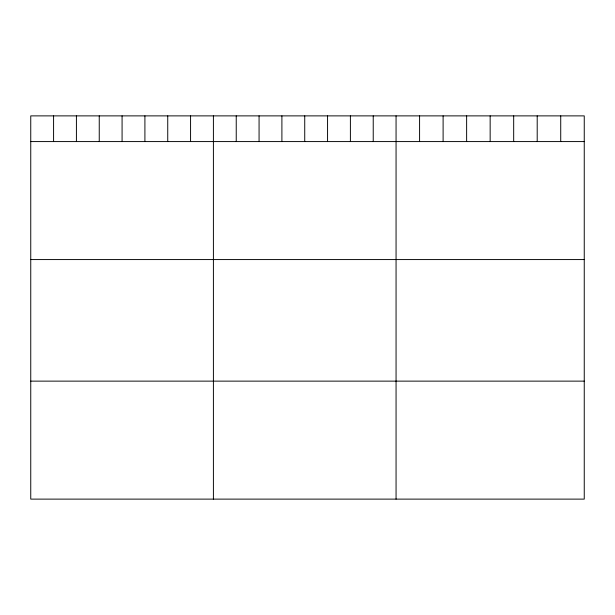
<?xml version="1.0" encoding="UTF-8"?>
<svg xmlns="http://www.w3.org/2000/svg" width="615" height="615" viewBox="0 0 615 615"><rect width="100%" height="100%" fill="white"/><g stroke="black" fill="none" stroke-linecap="round" stroke-linejoin="round"><path stroke-width="0.92" d="M584.25 141.581L584.25 499.119L30.75 499.119L30.75 115.881L584.25 115.881L584.25 141.581L30.75 141.581M30.75 259.568L584.25 259.568M30.75 381.131L584.25 381.131M560.726 115.881L560.726 141.581M537.202 115.881L537.202 141.581M513.679 115.881L513.679 141.581M490.155 115.881L490.155 141.581M466.631 115.881L466.631 141.581M443.108 115.881L443.108 141.581M419.584 115.881L419.584 141.581M396.06 115.881L396.06 499.119M373.228 115.881L373.228 141.581M350.396 115.881L350.396 141.581M327.564 115.881L327.564 141.581M304.733 115.881L304.733 141.581M281.901 115.881L281.901 141.581M259.069 115.881L259.069 141.581M236.237 115.881L236.237 141.581M213.405 115.881L213.405 499.119M190.573 115.881L190.573 141.581M167.741 115.881L167.741 141.581M144.909 115.881L144.909 141.581M122.078 115.881L122.078 141.581M99.246 115.881L99.246 141.581M76.414 115.881L76.414 141.581M53.582 115.881L53.582 141.581"/></g></svg>
